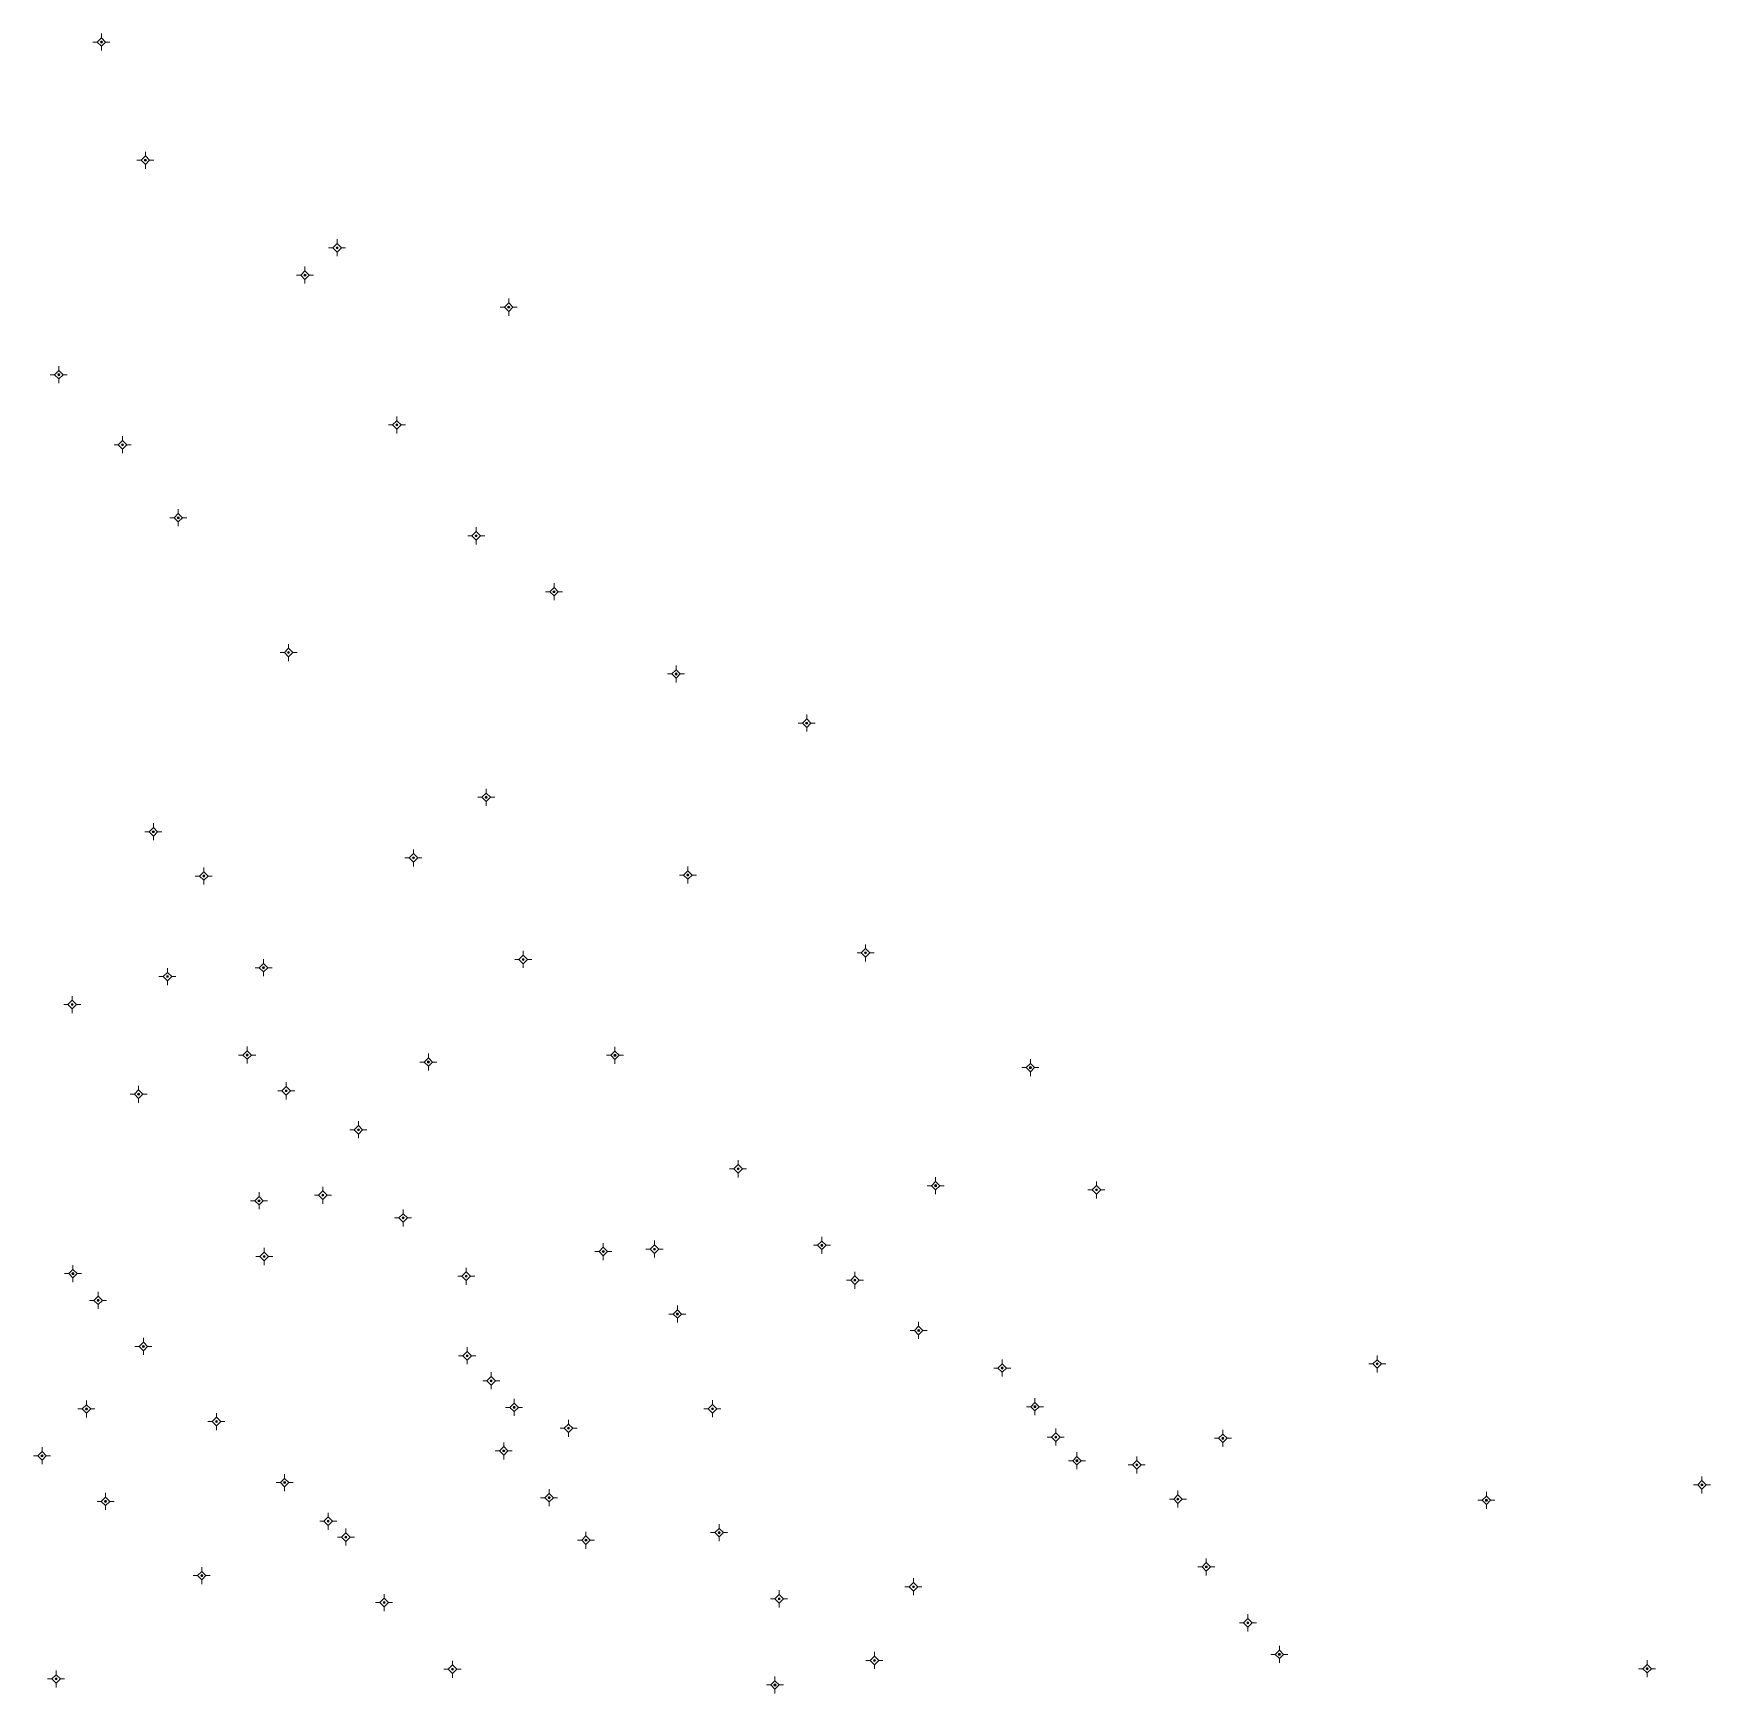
# Model space of a CAD drawing. Header units: metres. Extents: x 549561 to 552993, y 1838153 to 1840977.
# Drawn here: x 552001.7 to 552494.1, y 1840489.8 to 1840977.4 of the extents above; entities that cross this region are included whole.
import ezdxf

# ---------------------------------------------------------------- set-up
doc = ezdxf.new("R2010")
doc.units = ezdxf.units.M
doc.header["$LTSCALE"] = 2.8
doc.layers.add('11', color=7, linetype='Continuous', lineweight=13)

msp = doc.modelspace()

# ---------------------------------------------------------------- hatches: boundary and pattern name
at = {"layer": '11'}
for points in [[(552021.92, 1840974.94, 1), (552021.319, 1840974.94, 1)], [(552034.83, 1840940.22, 1), (552034.23, 1840940.22, 1)], [(552091.14, 1840914.5, 1), (552090.539, 1840914.5, 1)], [(552081.7, 1840906.47, 1), (552081.1, 1840906.47, 1)], [(552141.53, 1840897.06, 1), (552140.929, 1840897.06, 1)], [(552009.4, 1840877.23, 1), (552008.799, 1840877.23, 1)], [(552108.7, 1840862.47, 1), (552108.1, 1840862.47, 1)], [(552028.12, 1840856.63, 1), (552027.519, 1840856.63, 1)], [(552044.5, 1840835.21, 1), (552043.899, 1840835.21, 1)], [(552131.98, 1840829.89, 1), (552131.38, 1840829.89, 1)], [(552154.83, 1840813.47, 1), (552154.23, 1840813.47, 1)], [(552076.89, 1840795.61, 1), (552076.289, 1840795.61, 1)], [(552190.67, 1840789.31, 1), (552190.069, 1840789.31, 1)], [(552229.03, 1840774.88, 1), (552228.429, 1840774.88, 1)], [(552134.92, 1840753.09, 1), (552134.319, 1840753.09, 1)], [(552037.17, 1840742.96, 1), (552036.569, 1840742.96, 1)], [(552113.55, 1840735.29, 1), (552112.949, 1840735.29, 1)], [(552051.99, 1840729.96, 1), (552051.389, 1840729.96, 1)], [(552194.14, 1840730.26, 1), (552193.539, 1840730.26, 1)], [(552246.31, 1840707.39, 1), (552245.709, 1840707.39, 1)], [(552069.54, 1840703.03, 1), (552068.939, 1840703.03, 1)], [(552145.78, 1840705.46, 1), (552145.179, 1840705.46, 1)], [(552041.32, 1840700.42, 1), (552040.72, 1840700.42, 1)], [(552013.34, 1840692.2, 1), (552012.74, 1840692.2, 1)], [(552064.72, 1840677.38, 1), (552064.12, 1840677.38, 1)], [(552172.74, 1840677.3, 1), (552172.139, 1840677.3, 1)], [(552117.94, 1840675.33, 1), (552117.34, 1840675.33, 1)], [(552294.72, 1840673.68, 1), (552294.12, 1840673.68, 1)], [(552076.2, 1840666.86, 1), (552075.6, 1840666.86, 1)], [(552032.85, 1840665.87, 1), (552032.25, 1840665.87, 1)], [(552097.39, 1840655.42, 1), (552096.789, 1840655.42, 1)], [(552208.89, 1840643.95, 1), (552208.289, 1840643.95, 1)], [(552266.89, 1840639, 1), (552266.289, 1840639, 1)], [(552314.11, 1840637.76, 1), (552313.51, 1840637.76, 1)], [(552068.21, 1840634.58, 1), (552067.61, 1840634.58, 1)], [(552086.95, 1840636.19, 1), (552086.35, 1840636.19, 1)], [(552110.51, 1840629.53, 1), (552109.909, 1840629.53, 1)], [(552069.72, 1840618.2, 1), (552069.12, 1840618.2, 1)], [(552169.3, 1840619.66, 1), (552168.699, 1840619.66, 1)], [(552184.34, 1840620.37, 1), (552183.74, 1840620.37, 1)], [(552233.49, 1840621.48, 1), (552232.889, 1840621.48, 1)], [(552013.57, 1840613.17, 1), (552012.97, 1840613.17, 1)], [(552129.05, 1840612.4, 1), (552128.449, 1840612.4, 1)], [(552243.2, 1840611.24, 1), (552242.6, 1840611.24, 1)], [(552020.96, 1840605.31, 1), (552020.36, 1840605.31, 1)], [(552191.06, 1840601.3, 1), (552190.459, 1840601.3, 1)], [(552261.91, 1840596.47, 1), (552261.309, 1840596.47, 1)], [(552034.24, 1840591.78, 1), (552033.639, 1840591.78, 1)], [(552129.33, 1840589.04, 1), (552128.73, 1840589.04, 1)], [(552286.44, 1840585.44, 1), (552285.84, 1840585.44, 1)], [(552396.58, 1840586.64, 1), (552395.98, 1840586.64, 1)], [(552136.38, 1840581.68, 1), (552135.779, 1840581.68, 1)], [(552017.53, 1840573.41, 1), (552016.929, 1840573.41, 1)], [(552143.12, 1840573.89, 1), (552142.519, 1840573.89, 1)], [(552201.36, 1840573.46, 1), (552200.76, 1840573.46, 1)], [(552296.06, 1840574.08, 1), (552295.459, 1840574.08, 1)], [(552055.7, 1840569.72, 1), (552055.1, 1840569.72, 1)], [(552159.1, 1840567.74, 1), (552158.5, 1840567.74, 1)], [(552302.18, 1840565.15, 1), (552301.579, 1840565.15, 1)], [(552351.26, 1840564.79, 1), (552350.659, 1840564.79, 1)], [(552004.49, 1840559.67, 1), (552003.889, 1840559.67, 1)], [(552140.06, 1840561.11, 1), (552139.459, 1840561.11, 1)], [(552308.4, 1840558.21, 1), (552307.799, 1840558.21, 1)], [(552325.97, 1840556.99, 1), (552325.37, 1840556.99, 1)], [(552075.73, 1840551.78, 1), (552075.13, 1840551.78, 1)], [(552491.93, 1840551.11, 1), (552491.329, 1840551.11, 1)], [(552023.14, 1840546.27, 1), (552022.539, 1840546.27, 1)], [(552153.4, 1840547.35, 1), (552152.799, 1840547.35, 1)], [(552338.05, 1840546.93, 1), (552337.449, 1840546.93, 1)], [(552428.63, 1840546.58, 1), (552428.029, 1840546.58, 1)], [(552088.52, 1840540.43, 1), (552087.919, 1840540.43, 1)], [(552093.72, 1840535.77, 1), (552093.12, 1840535.77, 1)], [(552164.22, 1840534.85, 1), (552163.62, 1840534.85, 1)], [(552203.32, 1840537.08, 1), (552202.72, 1840537.08, 1)], [(552051.38, 1840524.46, 1), (552050.779, 1840524.46, 1)], [(552346.38, 1840527.03, 1), (552345.779, 1840527.03, 1)], [(552260.39, 1840521.19, 1), (552259.789, 1840521.19, 1)], [(552104.94, 1840516.55, 1), (552104.34, 1840516.55, 1)], [(552220.94, 1840517.64, 1), (552220.34, 1840517.64, 1)], [(552358.58, 1840510.59, 1), (552357.98, 1840510.59, 1)], [(552248.93, 1840499.54, 1), (552248.329, 1840499.54, 1)], [(552367.83, 1840501.33, 1), (552367.23, 1840501.33, 1)], [(552125.02, 1840496.97, 1), (552124.419, 1840496.97, 1)], [(552475.82, 1840497.12, 1), (552475.22, 1840497.12, 1)], [(552008.63, 1840494.11, 1), (552008.029, 1840494.11, 1)], [(552219.72, 1840492.34, 1), (552219.12, 1840492.34, 1)]]:
    msp.add_hatch(color=256, dxfattribs=at).paths.add_polyline_path(points)

# ---------------------------------------------------------------- linework, layer by layer
for p, q in [((552021.62, 1840977.44), (552021.62, 1840976.19)), ((552020.37, 1840974.94), (552019.12, 1840974.94)), ((552021.62, 1840973.69), (552021.62, 1840972.44)), ((552024.12, 1840974.94), (552022.87, 1840974.94)), ((552034.53, 1840942.72), (552034.53, 1840941.47)), ((552033.28, 1840940.22), (552032.03, 1840940.22)), ((552034.53, 1840938.97), (552034.53, 1840937.72)), ((552037.03, 1840940.22), (552035.78, 1840940.22)), ((552089.59, 1840914.5), (552088.34, 1840914.5)), ((552090.84, 1840917), (552090.84, 1840915.75)), ((552090.84, 1840913.25), (552090.84, 1840912)), ((552093.34, 1840914.5), (552092.09, 1840914.5)), ((552081.4, 1840908.97), (552081.4, 1840907.72)), ((552080.15, 1840906.47), (552078.9, 1840906.47)), ((552081.4, 1840905.22), (552081.4, 1840903.97)), ((552083.9, 1840906.47), (552082.65, 1840906.47)), ((552141.23, 1840899.56), (552141.23, 1840898.31)), ((552139.98, 1840897.06), (552138.73, 1840897.06)), ((552141.23, 1840895.81), (552141.23, 1840894.56)), ((552143.73, 1840897.06), (552142.48, 1840897.06)), ((552009.1, 1840879.73), (552009.1, 1840878.48)), ((552007.85, 1840877.23), (552006.6, 1840877.23)), ((552009.1, 1840875.98), (552009.1, 1840874.73)), ((552011.6, 1840877.23), (552010.35, 1840877.23)), ((552108.4, 1840864.97), (552108.4, 1840863.72)), ((552027.82, 1840859.13), (552027.82, 1840857.88)), ((552107.15, 1840862.47), (552105.9, 1840862.47)), ((552108.4, 1840861.22), (552108.4, 1840859.97)), ((552110.9, 1840862.47), (552109.65, 1840862.47)), ((552026.57, 1840856.63), (552025.32, 1840856.63)), ((552027.82, 1840855.38), (552027.82, 1840854.13)), ((552030.32, 1840856.63), (552029.07, 1840856.63)), ((552042.95, 1840835.21), (552041.7, 1840835.21)), ((552044.2, 1840837.71), (552044.2, 1840836.46)), ((552046.7, 1840835.21), (552045.45, 1840835.21)), ((552044.2, 1840833.96), (552044.2, 1840832.71)), ((552130.43, 1840829.89), (552129.18, 1840829.89)), ((552131.68, 1840832.39), (552131.68, 1840831.14)), ((552134.18, 1840829.89), (552132.93, 1840829.89)), ((552131.68, 1840828.64), (552131.68, 1840827.39)), ((552154.53, 1840815.97), (552154.53, 1840814.72)), ((552153.28, 1840813.47), (552152.03, 1840813.47)), ((552154.53, 1840812.22), (552154.53, 1840810.97)), ((552157.03, 1840813.47), (552155.78, 1840813.47)), ((552075.34, 1840795.61), (552074.09, 1840795.61)), ((552076.59, 1840798.11), (552076.59, 1840796.86)), ((552079.09, 1840795.61), (552077.84, 1840795.61)), ((552076.59, 1840794.36), (552076.59, 1840793.11)), ((552190.37, 1840791.81), (552190.37, 1840790.56)), ((552189.12, 1840789.31), (552187.87, 1840789.31)), ((552190.37, 1840788.06), (552190.37, 1840786.81)), ((552192.87, 1840789.31), (552191.62, 1840789.31)), ((552228.73, 1840777.38), (552228.73, 1840776.13)), ((552227.48, 1840774.88), (552226.23, 1840774.88)), ((552228.73, 1840773.63), (552228.73, 1840772.38)), ((552231.23, 1840774.88), (552229.98, 1840774.88)), ((552134.62, 1840755.59), (552134.62, 1840754.34)), ((552133.37, 1840753.09), (552132.12, 1840753.09)), ((552134.62, 1840751.84), (552134.62, 1840750.59)), ((552137.12, 1840753.09), (552135.87, 1840753.09)), ((552035.62, 1840742.96), (552034.37, 1840742.96)), ((552036.87, 1840745.46), (552036.87, 1840744.21)), ((552036.87, 1840741.71), (552036.87, 1840740.46)), ((552039.37, 1840742.96), (552038.12, 1840742.96)), ((552113.25, 1840737.79), (552113.25, 1840736.54)), ((552051.69, 1840732.46), (552051.69, 1840731.21)), ((552112, 1840735.29), (552110.75, 1840735.29)), ((552113.25, 1840734.04), (552113.25, 1840732.79)), ((552115.75, 1840735.29), (552114.5, 1840735.29)), ((552193.84, 1840732.76), (552193.84, 1840731.51)), ((552050.44, 1840729.96), (552049.19, 1840729.96)), ((552051.69, 1840728.71), (552051.69, 1840727.46)), ((552054.19, 1840729.96), (552052.94, 1840729.96)), ((552192.59, 1840730.26), (552191.34, 1840730.26)), ((552193.84, 1840729.01), (552193.84, 1840727.76)), ((552196.34, 1840730.26), (552195.09, 1840730.26)), ((552145.48, 1840707.96), (552145.48, 1840706.71)), ((552244.76, 1840707.39), (552243.51, 1840707.39)), ((552246.01, 1840709.89), (552246.01, 1840708.64)), ((552248.51, 1840707.39), (552247.26, 1840707.39)), ((552041.02, 1840702.92), (552041.02, 1840701.67)), ((552067.99, 1840703.03), (552066.74, 1840703.03)), ((552069.24, 1840705.53), (552069.24, 1840704.28)), ((552069.24, 1840701.78), (552069.24, 1840700.53)), ((552071.74, 1840703.03), (552070.49, 1840703.03)), ((552144.23, 1840705.46), (552142.98, 1840705.46)), ((552145.48, 1840704.21), (552145.48, 1840702.96)), ((552147.98, 1840705.46), (552146.73, 1840705.46)), ((552246.01, 1840706.14), (552246.01, 1840704.89)), ((552039.77, 1840700.42), (552038.52, 1840700.42)), ((552041.02, 1840699.17), (552041.02, 1840697.92)), ((552043.52, 1840700.42), (552042.27, 1840700.42)), ((552011.79, 1840692.2), (552010.54, 1840692.2)), ((552013.04, 1840694.7), (552013.04, 1840693.45)), ((552015.54, 1840692.2), (552014.29, 1840692.2)), ((552013.04, 1840690.95), (552013.04, 1840689.7)), ((552063.17, 1840677.38), (552061.92, 1840677.38)), ((552064.42, 1840679.88), (552064.42, 1840678.63)), ((552066.92, 1840677.38), (552065.67, 1840677.38)), ((552117.64, 1840677.83), (552117.64, 1840676.58)), ((552171.19, 1840677.3), (552169.94, 1840677.3)), ((552172.44, 1840679.8), (552172.44, 1840678.55)), ((552174.94, 1840677.3), (552173.69, 1840677.3)), ((552064.42, 1840676.13), (552064.42, 1840674.88)), ((552116.39, 1840675.33), (552115.14, 1840675.33)), ((552117.64, 1840674.08), (552117.64, 1840672.83)), ((552120.14, 1840675.33), (552118.89, 1840675.33)), ((552172.44, 1840676.05), (552172.44, 1840674.8)), ((552293.17, 1840673.68), (552291.92, 1840673.68)), ((552294.42, 1840676.18), (552294.42, 1840674.93)), ((552294.42, 1840672.43), (552294.42, 1840671.18)), ((552296.92, 1840673.68), (552295.67, 1840673.68)), ((552032.55, 1840668.37), (552032.55, 1840667.12)), ((552074.65, 1840666.86), (552073.4, 1840666.86)), ((552075.9, 1840669.36), (552075.9, 1840668.11)), ((552078.4, 1840666.86), (552077.15, 1840666.86)), ((552031.3, 1840665.87), (552030.05, 1840665.87)), ((552032.55, 1840664.62), (552032.55, 1840663.37)), ((552035.05, 1840665.87), (552033.8, 1840665.87)), ((552075.9, 1840665.61), (552075.9, 1840664.36)), ((552097.09, 1840657.92), (552097.09, 1840656.67)), ((552095.84, 1840655.42), (552094.59, 1840655.42)), ((552097.09, 1840654.17), (552097.09, 1840652.92)), ((552099.59, 1840655.42), (552098.34, 1840655.42)), ((552207.34, 1840643.95), (552206.09, 1840643.95)), ((552208.59, 1840646.45), (552208.59, 1840645.2)), ((552208.59, 1840642.7), (552208.59, 1840641.45)), ((552211.09, 1840643.95), (552209.84, 1840643.95)), ((552086.65, 1840638.69), (552086.65, 1840637.44)), ((552265.34, 1840639), (552264.09, 1840639)), ((552266.59, 1840641.5), (552266.59, 1840640.25)), ((552266.59, 1840637.75), (552266.59, 1840636.5)), ((552269.09, 1840639), (552267.84, 1840639)), ((552312.56, 1840637.76), (552311.31, 1840637.76)), ((552313.81, 1840640.26), (552313.81, 1840639.01)), ((552316.31, 1840637.76), (552315.06, 1840637.76)), ((552066.66, 1840634.58), (552065.41, 1840634.58)), ((552067.91, 1840637.08), (552067.91, 1840635.83)), ((552067.91, 1840633.33), (552067.91, 1840632.08)), ((552070.41, 1840634.58), (552069.16, 1840634.58)), ((552085.4, 1840636.19), (552084.15, 1840636.19)), ((552086.65, 1840634.94), (552086.65, 1840633.69)), ((552089.15, 1840636.19), (552087.9, 1840636.19)), ((552313.81, 1840636.51), (552313.81, 1840635.26)), ((552108.96, 1840629.53), (552107.71, 1840629.53)), ((552110.21, 1840632.03), (552110.21, 1840630.78)), ((552110.21, 1840628.28), (552110.21, 1840627.03)), ((552112.71, 1840629.53), (552111.46, 1840629.53)), ((552184.04, 1840622.87), (552184.04, 1840621.62)), ((552233.19, 1840623.98), (552233.19, 1840622.73)), ((552068.17, 1840618.2), (552066.92, 1840618.2)), ((552069.42, 1840620.7), (552069.42, 1840619.45)), ((552071.92, 1840618.2), (552070.67, 1840618.2)), ((552167.75, 1840619.66), (552166.5, 1840619.66)), ((552169, 1840622.16), (552169, 1840620.91)), ((552169, 1840618.41), (552169, 1840617.16)), ((552171.5, 1840619.66), (552170.25, 1840619.66)), ((552182.79, 1840620.37), (552181.54, 1840620.37)), ((552184.04, 1840619.12), (552184.04, 1840617.87)), ((552186.54, 1840620.37), (552185.29, 1840620.37)), ((552231.94, 1840621.48), (552230.69, 1840621.48)), ((552233.19, 1840620.23), (552233.19, 1840618.98)), ((552235.69, 1840621.48), (552234.44, 1840621.48)), ((552012.02, 1840613.17), (552010.77, 1840613.17)), ((552013.27, 1840615.67), (552013.27, 1840614.42)), ((552015.77, 1840613.17), (552014.52, 1840613.17)), ((552069.42, 1840616.95), (552069.42, 1840615.7)), ((552128.75, 1840614.9), (552128.75, 1840613.65)), ((552242.9, 1840613.74), (552242.9, 1840612.49)), ((552013.27, 1840611.92), (552013.27, 1840610.67)), ((552020.66, 1840607.81), (552020.66, 1840606.56)), ((552127.5, 1840612.4), (552126.25, 1840612.4)), ((552128.75, 1840611.15), (552128.75, 1840609.9)), ((552131.25, 1840612.4), (552130, 1840612.4)), ((552241.65, 1840611.24), (552240.4, 1840611.24)), ((552242.9, 1840609.99), (552242.9, 1840608.74)), ((552245.4, 1840611.24), (552244.15, 1840611.24)), ((552019.41, 1840605.31), (552018.16, 1840605.31)), ((552020.66, 1840604.06), (552020.66, 1840602.81)), ((552023.16, 1840605.31), (552021.91, 1840605.31)), ((552190.76, 1840603.8), (552190.76, 1840602.55)), ((552189.51, 1840601.3), (552188.26, 1840601.3)), ((552190.76, 1840600.05), (552190.76, 1840598.8)), ((552193.26, 1840601.3), (552192.01, 1840601.3)), ((552261.61, 1840598.97), (552261.61, 1840597.72)), ((552033.94, 1840594.28), (552033.94, 1840593.03)), ((552260.36, 1840596.47), (552259.11, 1840596.47)), ((552261.61, 1840595.22), (552261.61, 1840593.97)), ((552264.11, 1840596.47), (552262.86, 1840596.47)), ((552032.69, 1840591.78), (552031.44, 1840591.78)), ((552033.94, 1840590.53), (552033.94, 1840589.28)), ((552036.44, 1840591.78), (552035.19, 1840591.78)), ((552127.78, 1840589.04), (552126.53, 1840589.04)), ((552129.03, 1840591.54), (552129.03, 1840590.29)), ((552131.53, 1840589.04), (552130.28, 1840589.04)), ((552396.28, 1840589.14), (552396.28, 1840587.89)), ((552129.03, 1840587.79), (552129.03, 1840586.54)), ((552136.08, 1840584.18), (552136.08, 1840582.93)), ((552284.89, 1840585.44), (552283.64, 1840585.44)), ((552286.14, 1840587.94), (552286.14, 1840586.69)), ((552286.14, 1840584.19), (552286.14, 1840582.94)), ((552288.64, 1840585.44), (552287.39, 1840585.44)), ((552395.03, 1840586.64), (552393.78, 1840586.64)), ((552396.28, 1840585.39), (552396.28, 1840584.14)), ((552398.78, 1840586.64), (552397.53, 1840586.64)), ((552134.83, 1840581.68), (552133.58, 1840581.68)), ((552136.08, 1840580.43), (552136.08, 1840579.18)), ((552138.58, 1840581.68), (552137.33, 1840581.68)), ((552015.98, 1840573.41), (552014.73, 1840573.41)), ((552017.23, 1840575.91), (552017.23, 1840574.66)), ((552019.73, 1840573.41), (552018.48, 1840573.41)), ((552141.57, 1840573.89), (552140.32, 1840573.89)), ((552142.82, 1840576.39), (552142.82, 1840575.14)), ((552145.32, 1840573.89), (552144.07, 1840573.89)), ((552199.81, 1840573.46), (552198.56, 1840573.46)), ((552201.06, 1840575.96), (552201.06, 1840574.71)), ((552203.56, 1840573.46), (552202.31, 1840573.46)), ((552294.51, 1840574.08), (552293.26, 1840574.08)), ((552295.76, 1840576.58), (552295.76, 1840575.33)), ((552298.26, 1840574.08), (552297.01, 1840574.08)), ((552017.23, 1840572.16), (552017.23, 1840570.91)), ((552054.15, 1840569.72), (552052.9, 1840569.72)), ((552055.4, 1840572.22), (552055.4, 1840570.97)), ((552055.4, 1840568.47), (552055.4, 1840567.22)), ((552057.9, 1840569.72), (552056.65, 1840569.72)), ((552142.82, 1840572.64), (552142.82, 1840571.39)), ((552158.8, 1840570.24), (552158.8, 1840568.99)), ((552201.06, 1840572.21), (552201.06, 1840570.96)), ((552295.76, 1840572.83), (552295.76, 1840571.58)), ((552139.76, 1840563.61), (552139.76, 1840562.36)), ((552157.55, 1840567.74), (552156.3, 1840567.74)), ((552158.8, 1840566.49), (552158.8, 1840565.24)), ((552161.3, 1840567.74), (552160.05, 1840567.74)), ((552300.63, 1840565.15), (552299.38, 1840565.15)), ((552301.88, 1840567.65), (552301.88, 1840566.4)), ((552301.88, 1840563.9), (552301.88, 1840562.65)), ((552304.38, 1840565.15), (552303.13, 1840565.15)), ((552349.71, 1840564.79), (552348.46, 1840564.79)), ((552350.96, 1840567.29), (552350.96, 1840566.04)), ((552350.96, 1840563.54), (552350.96, 1840562.29)), ((552353.46, 1840564.79), (552352.21, 1840564.79)), ((552002.94, 1840559.67), (552001.69, 1840559.67)), ((552004.19, 1840562.17), (552004.19, 1840560.92)), ((552006.69, 1840559.67), (552005.44, 1840559.67)), ((552138.51, 1840561.11), (552137.26, 1840561.11)), ((552139.76, 1840559.86), (552139.76, 1840558.61)), ((552142.26, 1840561.11), (552141.01, 1840561.11)), ((552308.1, 1840560.71), (552308.1, 1840559.46)), ((552325.67, 1840559.49), (552325.67, 1840558.24)), ((552004.19, 1840558.42), (552004.19, 1840557.17)), ((552075.43, 1840554.28), (552075.43, 1840553.03)), ((552306.85, 1840558.21), (552305.6, 1840558.21)), ((552308.1, 1840556.96), (552308.1, 1840555.71)), ((552310.6, 1840558.21), (552309.35, 1840558.21)), ((552324.42, 1840556.99), (552323.17, 1840556.99)), ((552325.67, 1840555.74), (552325.67, 1840554.49)), ((552328.17, 1840556.99), (552326.92, 1840556.99)), ((552491.63, 1840553.61), (552491.63, 1840552.36)), ((552022.84, 1840548.77), (552022.84, 1840547.52)), ((552074.18, 1840551.78), (552072.93, 1840551.78)), ((552075.43, 1840550.53), (552075.43, 1840549.28)), ((552077.93, 1840551.78), (552076.68, 1840551.78)), ((552153.1, 1840549.85), (552153.1, 1840548.6)), ((552337.75, 1840549.43), (552337.75, 1840548.18)), ((552428.33, 1840549.08), (552428.33, 1840547.83)), ((552490.38, 1840551.11), (552489.13, 1840551.11)), ((552491.63, 1840549.86), (552491.63, 1840548.61)), ((552494.13, 1840551.11), (552492.88, 1840551.11)), ((552021.59, 1840546.27), (552020.34, 1840546.27)), ((552022.84, 1840545.02), (552022.84, 1840543.77)), ((552025.34, 1840546.27), (552024.09, 1840546.27)), ((552151.85, 1840547.35), (552150.6, 1840547.35)), ((552153.1, 1840546.1), (552153.1, 1840544.85)), ((552155.6, 1840547.35), (552154.35, 1840547.35)), ((552336.5, 1840546.93), (552335.25, 1840546.93)), ((552337.75, 1840545.68), (552337.75, 1840544.43)), ((552340.25, 1840546.93), (552339, 1840546.93)), ((552427.08, 1840546.58), (552425.83, 1840546.58)), ((552428.33, 1840545.33), (552428.33, 1840544.08)), ((552430.83, 1840546.58), (552429.58, 1840546.58)), ((552086.97, 1840540.43), (552085.72, 1840540.43)), ((552088.22, 1840542.93), (552088.22, 1840541.68)), ((552088.22, 1840539.18), (552088.22, 1840537.93)), ((552090.72, 1840540.43), (552089.47, 1840540.43)), ((552203.02, 1840539.58), (552203.02, 1840538.33)), ((552092.17, 1840535.77), (552090.92, 1840535.77)), ((552093.42, 1840538.27), (552093.42, 1840537.02)), ((552093.42, 1840534.52), (552093.42, 1840533.27)), ((552095.92, 1840535.77), (552094.67, 1840535.77)), ((552162.67, 1840534.85), (552161.42, 1840534.85)), ((552163.92, 1840537.35), (552163.92, 1840536.1)), ((552166.42, 1840534.85), (552165.17, 1840534.85)), ((552201.77, 1840537.08), (552200.52, 1840537.08)), ((552203.02, 1840535.83), (552203.02, 1840534.58)), ((552205.52, 1840537.08), (552204.27, 1840537.08)), ((552163.92, 1840533.6), (552163.92, 1840532.35)), ((552346.08, 1840529.53), (552346.08, 1840528.28)), ((552049.83, 1840524.46), (552048.58, 1840524.46)), ((552051.08, 1840526.96), (552051.08, 1840525.71)), ((552053.58, 1840524.46), (552052.33, 1840524.46)), ((552344.83, 1840527.03), (552343.58, 1840527.03)), ((552346.08, 1840525.78), (552346.08, 1840524.53)), ((552348.58, 1840527.03), (552347.33, 1840527.03)), ((552051.08, 1840523.21), (552051.08, 1840521.96)), ((552220.64, 1840520.14), (552220.64, 1840518.89)), ((552258.84, 1840521.19), (552257.59, 1840521.19)), ((552260.09, 1840523.69), (552260.09, 1840522.44)), ((552260.09, 1840519.94), (552260.09, 1840518.69)), ((552262.59, 1840521.19), (552261.34, 1840521.19)), ((552103.39, 1840516.55), (552102.14, 1840516.55)), ((552104.64, 1840519.05), (552104.64, 1840517.8)), ((552104.64, 1840515.3), (552104.64, 1840514.05)), ((552107.14, 1840516.55), (552105.89, 1840516.55)), ((552219.39, 1840517.64), (552218.14, 1840517.64)), ((552220.64, 1840516.39), (552220.64, 1840515.14)), ((552223.14, 1840517.64), (552221.89, 1840517.64)), ((552357.03, 1840510.59), (552355.78, 1840510.59)), ((552358.28, 1840513.09), (552358.28, 1840511.84)), ((552358.28, 1840509.34), (552358.28, 1840508.09)), ((552360.78, 1840510.59), (552359.53, 1840510.59)), ((552124.72, 1840499.47), (552124.72, 1840498.22)), ((552247.38, 1840499.54), (552246.13, 1840499.54)), ((552248.63, 1840502.04), (552248.63, 1840500.79)), ((552251.13, 1840499.54), (552249.88, 1840499.54)), ((552366.28, 1840501.33), (552365.03, 1840501.33)), ((552367.53, 1840503.83), (552367.53, 1840502.58)), ((552367.53, 1840500.08), (552367.53, 1840498.83)), ((552370.03, 1840501.33), (552368.78, 1840501.33)), ((552475.52, 1840499.62), (552475.52, 1840498.37)), ((552008.33, 1840496.61), (552008.33, 1840495.36)), ((552123.47, 1840496.97), (552122.22, 1840496.97)), ((552124.72, 1840495.72), (552124.72, 1840494.47)), ((552127.22, 1840496.97), (552125.97, 1840496.97)), ((552219.42, 1840494.84), (552219.42, 1840493.59)), ((552248.63, 1840498.29), (552248.63, 1840497.04)), ((552474.27, 1840497.12), (552473.02, 1840497.12)), ((552475.52, 1840495.87), (552475.52, 1840494.62)), ((552478.02, 1840497.12), (552476.77, 1840497.12)), ((552007.08, 1840494.11), (552005.83, 1840494.11)), ((552008.33, 1840492.86), (552008.33, 1840491.61)), ((552010.83, 1840494.11), (552009.58, 1840494.11)), ((552218.17, 1840492.34), (552216.92, 1840492.34)), ((552219.42, 1840491.09), (552219.42, 1840489.84)), ((552221.92, 1840492.34), (552220.67, 1840492.34))]:
    msp.add_line(p, q, dxfattribs=at)
for points in [[(552021.62, 1840976.19), (552020.37, 1840974.94), (552021.62, 1840973.69), (552022.87, 1840974.94)], [(552034.53, 1840941.47), (552033.28, 1840940.22), (552034.53, 1840938.97), (552035.78, 1840940.22)], [(552090.84, 1840915.75), (552089.59, 1840914.5), (552090.84, 1840913.25), (552092.09, 1840914.5)], [(552081.4, 1840907.72), (552080.15, 1840906.47), (552081.4, 1840905.22), (552082.65, 1840906.47)], [(552141.23, 1840898.31), (552139.98, 1840897.06), (552141.23, 1840895.81), (552142.48, 1840897.06)], [(552009.1, 1840878.48), (552007.85, 1840877.23), (552009.1, 1840875.98), (552010.35, 1840877.23)], [(552108.4, 1840863.72), (552107.15, 1840862.47), (552108.4, 1840861.22), (552109.65, 1840862.47)], [(552027.82, 1840857.88), (552026.57, 1840856.63), (552027.82, 1840855.38), (552029.07, 1840856.63)], [(552044.2, 1840836.46), (552042.95, 1840835.21), (552044.2, 1840833.96), (552045.45, 1840835.21)], [(552131.68, 1840831.14), (552130.43, 1840829.89), (552131.68, 1840828.64), (552132.93, 1840829.89)], [(552154.53, 1840814.72), (552153.28, 1840813.47), (552154.53, 1840812.22), (552155.78, 1840813.47)], [(552076.59, 1840796.86), (552075.34, 1840795.61), (552076.59, 1840794.36), (552077.84, 1840795.61)], [(552190.37, 1840790.56), (552189.12, 1840789.31), (552190.37, 1840788.06), (552191.62, 1840789.31)], [(552228.73, 1840776.13), (552227.48, 1840774.88), (552228.73, 1840773.63), (552229.98, 1840774.88)], [(552134.62, 1840754.34), (552133.37, 1840753.09), (552134.62, 1840751.84), (552135.87, 1840753.09)], [(552036.87, 1840744.21), (552035.62, 1840742.96), (552036.87, 1840741.71), (552038.12, 1840742.96)], [(552113.25, 1840736.54), (552112, 1840735.29), (552113.25, 1840734.04), (552114.5, 1840735.29)], [(552051.69, 1840731.21), (552050.44, 1840729.96), (552051.69, 1840728.71), (552052.94, 1840729.96)], [(552193.84, 1840731.51), (552192.59, 1840730.26), (552193.84, 1840729.01), (552195.09, 1840730.26)], [(552145.48, 1840706.71), (552144.23, 1840705.46), (552145.48, 1840704.21), (552146.73, 1840705.46)], [(552246.01, 1840708.64), (552244.76, 1840707.39), (552246.01, 1840706.14), (552247.26, 1840707.39)], [(552041.02, 1840701.67), (552039.77, 1840700.42), (552041.02, 1840699.17), (552042.27, 1840700.42)], [(552069.24, 1840704.28), (552067.99, 1840703.03), (552069.24, 1840701.78), (552070.49, 1840703.03)], [(552013.04, 1840693.45), (552011.79, 1840692.2), (552013.04, 1840690.95), (552014.29, 1840692.2)], [(552064.42, 1840678.63), (552063.17, 1840677.38), (552064.42, 1840676.13), (552065.67, 1840677.38)], [(552172.44, 1840678.55), (552171.19, 1840677.3), (552172.44, 1840676.05), (552173.69, 1840677.3)], [(552117.64, 1840676.58), (552116.39, 1840675.33), (552117.64, 1840674.08), (552118.89, 1840675.33)], [(552294.42, 1840674.93), (552293.17, 1840673.68), (552294.42, 1840672.43), (552295.67, 1840673.68)], [(552032.55, 1840667.12), (552031.3, 1840665.87), (552032.55, 1840664.62), (552033.8, 1840665.87)], [(552075.9, 1840668.11), (552074.65, 1840666.86), (552075.9, 1840665.61), (552077.15, 1840666.86)], [(552097.09, 1840656.67), (552095.84, 1840655.42), (552097.09, 1840654.17), (552098.34, 1840655.42)], [(552208.59, 1840645.2), (552207.34, 1840643.95), (552208.59, 1840642.7), (552209.84, 1840643.95)], [(552086.65, 1840637.44), (552085.4, 1840636.19), (552086.65, 1840634.94), (552087.9, 1840636.19)], [(552266.59, 1840640.25), (552265.34, 1840639), (552266.59, 1840637.75), (552267.84, 1840639)], [(552313.81, 1840639.01), (552312.56, 1840637.76), (552313.81, 1840636.51), (552315.06, 1840637.76)], [(552067.91, 1840635.83), (552066.66, 1840634.58), (552067.91, 1840633.33), (552069.16, 1840634.58)], [(552110.21, 1840630.78), (552108.96, 1840629.53), (552110.21, 1840628.28), (552111.46, 1840629.53)], [(552233.19, 1840622.73), (552231.94, 1840621.48), (552233.19, 1840620.23), (552234.44, 1840621.48)], [(552069.42, 1840619.45), (552068.17, 1840618.2), (552069.42, 1840616.95), (552070.67, 1840618.2)], [(552169, 1840620.91), (552167.75, 1840619.66), (552169, 1840618.41), (552170.25, 1840619.66)], [(552184.04, 1840621.62), (552182.79, 1840620.37), (552184.04, 1840619.12), (552185.29, 1840620.37)], [(552013.27, 1840614.42), (552012.02, 1840613.17), (552013.27, 1840611.92), (552014.52, 1840613.17)], [(552128.75, 1840613.65), (552127.5, 1840612.4), (552128.75, 1840611.15), (552130, 1840612.4)], [(552242.9, 1840612.49), (552241.65, 1840611.24), (552242.9, 1840609.99), (552244.15, 1840611.24)], [(552020.66, 1840606.56), (552019.41, 1840605.31), (552020.66, 1840604.06), (552021.91, 1840605.31)], [(552190.76, 1840602.55), (552189.51, 1840601.3), (552190.76, 1840600.05), (552192.01, 1840601.3)], [(552033.94, 1840593.03), (552032.69, 1840591.78), (552033.94, 1840590.53), (552035.19, 1840591.78)], [(552261.61, 1840597.72), (552260.36, 1840596.47), (552261.61, 1840595.22), (552262.86, 1840596.47)], [(552129.03, 1840590.29), (552127.78, 1840589.04), (552129.03, 1840587.79), (552130.28, 1840589.04)], [(552286.14, 1840586.69), (552284.89, 1840585.44), (552286.14, 1840584.19), (552287.39, 1840585.44)], [(552396.28, 1840587.89), (552395.03, 1840586.64), (552396.28, 1840585.39), (552397.53, 1840586.64)], [(552136.08, 1840582.93), (552134.83, 1840581.68), (552136.08, 1840580.43), (552137.33, 1840581.68)], [(552017.23, 1840574.66), (552015.98, 1840573.41), (552017.23, 1840572.16), (552018.48, 1840573.41)], [(552142.82, 1840575.14), (552141.57, 1840573.89), (552142.82, 1840572.64), (552144.07, 1840573.89)], [(552201.06, 1840574.71), (552199.81, 1840573.46), (552201.06, 1840572.21), (552202.31, 1840573.46)], [(552295.76, 1840575.33), (552294.51, 1840574.08), (552295.76, 1840572.83), (552297.01, 1840574.08)], [(552055.4, 1840570.97), (552054.15, 1840569.72), (552055.4, 1840568.47), (552056.65, 1840569.72)], [(552158.8, 1840568.99), (552157.55, 1840567.74), (552158.8, 1840566.49), (552160.05, 1840567.74)], [(552301.88, 1840566.4), (552300.63, 1840565.15), (552301.88, 1840563.9), (552303.13, 1840565.15)], [(552350.96, 1840566.04), (552349.71, 1840564.79), (552350.96, 1840563.54), (552352.21, 1840564.79)], [(552004.19, 1840560.92), (552002.94, 1840559.67), (552004.19, 1840558.42), (552005.44, 1840559.67)], [(552139.76, 1840562.36), (552138.51, 1840561.11), (552139.76, 1840559.86), (552141.01, 1840561.11)], [(552308.1, 1840559.46), (552306.85, 1840558.21), (552308.1, 1840556.96), (552309.35, 1840558.21)], [(552325.67, 1840558.24), (552324.42, 1840556.99), (552325.67, 1840555.74), (552326.92, 1840556.99)], [(552075.43, 1840553.03), (552074.18, 1840551.78), (552075.43, 1840550.53), (552076.68, 1840551.78)], [(552491.63, 1840552.36), (552490.38, 1840551.11), (552491.63, 1840549.86), (552492.88, 1840551.11)], [(552022.84, 1840547.52), (552021.59, 1840546.27), (552022.84, 1840545.02), (552024.09, 1840546.27)], [(552153.1, 1840548.6), (552151.85, 1840547.35), (552153.1, 1840546.1), (552154.35, 1840547.35)], [(552337.75, 1840548.18), (552336.5, 1840546.93), (552337.75, 1840545.68), (552339, 1840546.93)], [(552428.33, 1840547.83), (552427.08, 1840546.58), (552428.33, 1840545.33), (552429.58, 1840546.58)], [(552088.22, 1840541.68), (552086.97, 1840540.43), (552088.22, 1840539.18), (552089.47, 1840540.43)], [(552093.42, 1840537.02), (552092.17, 1840535.77), (552093.42, 1840534.52), (552094.67, 1840535.77)], [(552163.92, 1840536.1), (552162.67, 1840534.85), (552163.92, 1840533.6), (552165.17, 1840534.85)], [(552203.02, 1840538.33), (552201.77, 1840537.08), (552203.02, 1840535.83), (552204.27, 1840537.08)], [(552051.08, 1840525.71), (552049.83, 1840524.46), (552051.08, 1840523.21), (552052.33, 1840524.46)], [(552346.08, 1840528.28), (552344.83, 1840527.03), (552346.08, 1840525.78), (552347.33, 1840527.03)], [(552260.09, 1840522.44), (552258.84, 1840521.19), (552260.09, 1840519.94), (552261.34, 1840521.19)], [(552104.64, 1840517.8), (552103.39, 1840516.55), (552104.64, 1840515.3), (552105.89, 1840516.55)], [(552220.64, 1840518.89), (552219.39, 1840517.64), (552220.64, 1840516.39), (552221.89, 1840517.64)], [(552358.28, 1840511.84), (552357.03, 1840510.59), (552358.28, 1840509.34), (552359.53, 1840510.59)], [(552248.63, 1840500.79), (552247.38, 1840499.54), (552248.63, 1840498.29), (552249.88, 1840499.54)], [(552367.53, 1840502.58), (552366.28, 1840501.33), (552367.53, 1840500.08), (552368.78, 1840501.33)], [(552008.33, 1840495.36), (552007.08, 1840494.11), (552008.33, 1840492.86), (552009.58, 1840494.11)], [(552124.72, 1840498.22), (552123.47, 1840496.97), (552124.72, 1840495.72), (552125.97, 1840496.97)], [(552475.52, 1840498.37), (552474.27, 1840497.12), (552475.52, 1840495.87), (552476.77, 1840497.12)], [(552219.42, 1840493.59), (552218.17, 1840492.34), (552219.42, 1840491.09), (552220.67, 1840492.34)]]:
    msp.add_lwpolyline(points, close=True, dxfattribs=at)
for centre in [(552021.62, 1840974.94), (552034.53, 1840940.22), (552090.84, 1840914.5), (552081.4, 1840906.47), (552141.23, 1840897.06), (552009.1, 1840877.23), (552108.4, 1840862.47), (552027.819, 1840856.63), (552044.199, 1840835.21), (552131.68, 1840829.89), (552154.53, 1840813.47), (552076.59, 1840795.61), (552190.37, 1840789.31), (552228.73, 1840774.88), (552134.62, 1840753.09), (552036.87, 1840742.96), (552113.25, 1840735.29), (552051.689, 1840729.96), (552193.84, 1840730.26), (552246.01, 1840707.39), (552069.24, 1840703.03), (552145.48, 1840705.46), (552041.02, 1840700.42), (552013.04, 1840692.2), (552064.42, 1840677.38), (552172.439, 1840677.3), (552117.64, 1840675.33), (552294.42, 1840673.68), (552075.9, 1840666.86), (552032.55, 1840665.87), (552097.09, 1840655.42), (552208.59, 1840643.95), (552266.59, 1840639), (552313.81, 1840637.76), (552067.91, 1840634.58), (552086.65, 1840636.19), (552110.209, 1840629.53), (552069.42, 1840618.2), (552169, 1840619.66), (552184.04, 1840620.37), (552233.189, 1840621.48), (552013.27, 1840613.17), (552128.75, 1840612.4), (552242.9, 1840611.24), (552020.66, 1840605.31), (552190.76, 1840601.3), (552261.61, 1840596.47), (552033.939, 1840591.78), (552129.03, 1840589.04), (552286.14, 1840585.44), (552396.28, 1840586.64), (552136.079, 1840581.68), (552017.23, 1840573.41), (552142.819, 1840573.89), (552201.06, 1840573.46), (552295.76, 1840574.08), (552055.4, 1840569.72), (552158.8, 1840567.74), (552301.88, 1840565.15), (552350.959, 1840564.79), (552004.189, 1840559.67), (552139.76, 1840561.11), (552308.1, 1840558.21), (552325.67, 1840556.99), (552075.43, 1840551.78), (552491.63, 1840551.11), (552022.84, 1840546.27), (552153.1, 1840547.35), (552337.75, 1840546.93), (552428.329, 1840546.58), (552088.22, 1840540.43), (552093.42, 1840535.77), (552163.92, 1840534.85), (552203.02, 1840537.08), (552051.079, 1840524.46), (552346.079, 1840527.03), (552260.09, 1840521.19), (552104.64, 1840516.55), (552220.64, 1840517.64), (552358.28, 1840510.59), (552248.63, 1840499.54), (552367.53, 1840501.33), (552124.72, 1840496.97), (552475.52, 1840497.12), (552008.329, 1840494.11), (552219.42, 1840492.34)]:
    msp.add_circle(centre, 0.3, dxfattribs=at)

doc.saveas('drawing.dxf')
